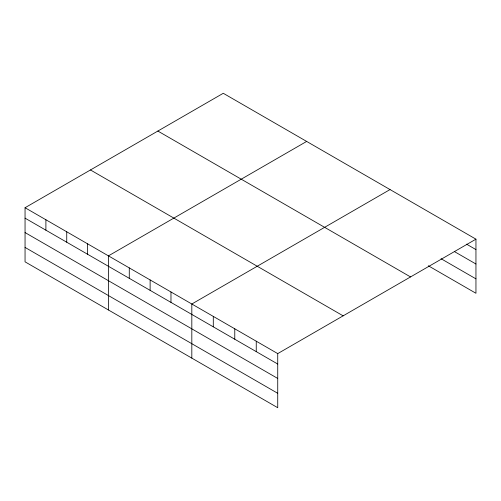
<?xml version="1.0" encoding="UTF-8"?>
<svg xmlns="http://www.w3.org/2000/svg" width="501" height="501" viewBox="0 0 501 501"><rect width="100%" height="100%" fill="white"/><g stroke="black" fill="none" stroke-linecap="round" stroke-linejoin="round"><path stroke-width="0.75" d="M25.05 207.727L277.729 353.606L277.729 407.714L25.05 261.835L25.05 207.727L223.271 93.286L475.95 239.165L475.95 293.273L428.299 265.762M306.656 141.426L108.435 255.867L108.435 309.975M390.041 189.566L191.82 304.007L191.82 358.115M277.729 353.606L475.95 239.165M466.556 244.162L475.95 249.592M454.47 251.608L475.95 264.008M441.049 258.71L475.95 278.857M157.859 131.049L410.538 276.934M90.462 169.958L343.141 315.843M25.05 218.148L277.729 364.033M25.05 232.564L277.729 378.449M25.05 247.419L277.729 393.298M256.249 341.206L256.249 351.633M234.775 328.806L234.775 339.233M213.294 316.407L213.294 326.834M170.973 291.97L170.973 302.397M150.125 279.94L150.125 290.361M129.277 267.903L129.277 278.324M87.587 243.83L87.587 254.257M66.739 231.794L66.739 242.221M45.898 219.764L45.898 230.184"/></g></svg>
